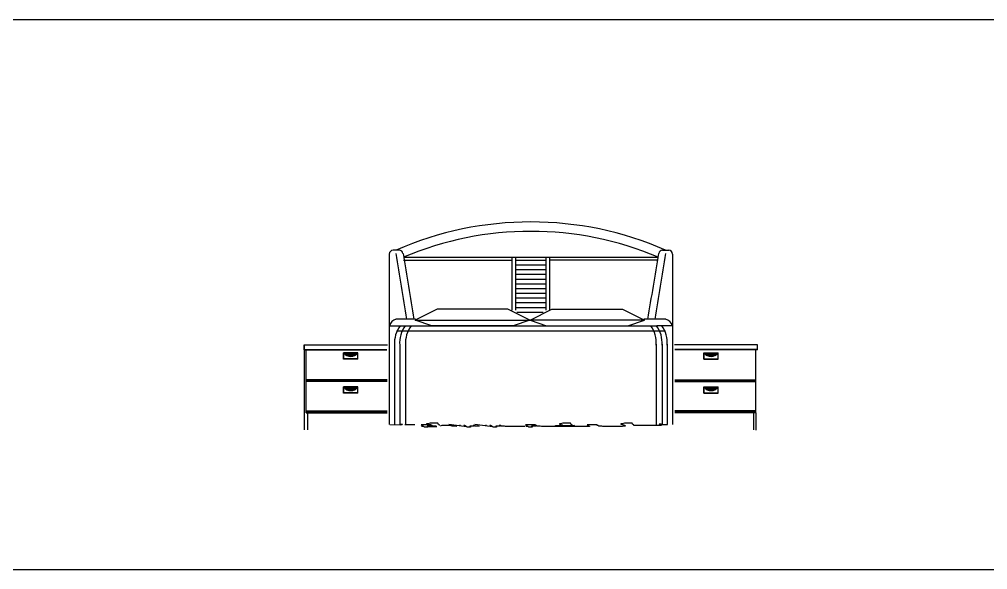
# Model space of a CAD drawing. Header units: millimetres. Extents: x 6388 to 59789, y -18725 to 8137.
# Drawn here: x 13770 to 18897, y -8641 to -5728 of the extents above; entities that cross this region are included whole.
import ezdxf

# ---------------------------------------------------------------- set-up
doc = ezdxf.new("R2010")
doc.units = ezdxf.units.MM
doc.layers.add('www.cad-blocks.net', color=7, linetype='Continuous')

# ---------------------------------------------------------------- blocks, each defined once
blk = doc.blocks.new('A$C20073980')
for p, q in [((450.6, 932.5), (450.6, 552.5)), ((503.6, 952.5), (470.6, 952.5)), ((1897.6, 952.5), (1930.6, 952.5)), ((1950.6, 932.5), (1950.6, 552.5)), ((526.7, 915.1), (1874.5, 915.1)), ((526.7, 900.1), (1100.6, 900.1)), ((1100.6, 634.9), (1100.6, 915.1)), ((1120.6, 634.9), (1120.6, 915.1)), ((1120.6, 900.1), (1280.6, 900.1)), ((1120.6, 875.1), (1280.6, 875.1)), ((1280.6, 634.9), (1280.6, 915.1)), ((1300.6, 634.9), (1300.6, 915.1)), ((1874.5, 900.1), (1300.6, 900.1)), ((1120.6, 850.1), (1280.6, 850.1)), ((1120.6, 825.1), (1280.6, 825.1)), ((1120.6, 800.1), (1280.6, 800.1)), ((1120.6, 775.1), (1280.6, 775.1)), ((1120.6, 750.1), (1280.6, 750.1)), ((1120.6, 725.1), (1280.6, 725.1)), ((450.6, 691.8), (450.6, 29.9)), ((1120.6, 700.1), (1280.6, 700.1)), ((1120.6, 675.1), (1280.6, 675.1)), ((1950.6, 691.8), (1950.6, 29.9)), ((1120.6, 650.1), (1280.6, 650.1)), ((1126.7, 625.1), (1264.9, 625.1)), ((589.8, 587.5), (485.6, 587.5)), ((1915.6, 587.5), (1799.3, 587.5)), ((452, 552.9), (533.4, 552.5)), ((488.1, 525), (1913.1, 525)), ((533.4, 552.5), (1867.8, 552.5)), ((1950.6, 552.5), (1867.8, 552.5)), ((0, 452.5), (0, 2.5)), ((0, 452.5), (440.9, 452.5)), ((0, 424.5), (0, 452.5)), ((0, 427.5), (437.8, 427.5)), ((0, 424.5), (437.6, 424.5)), ((10, 92.5), (10, 424.5)), ((478.4, 455.8), (478.4, 29.9)), ((505.9, 455.8), (505.9, 29.9)), ((536.8, 455.8), (536.8, 29.9)), ((1864.4, 455.8), (1864.4, 29.9)), ((1895.3, 455.8), (1895.3, 29.9)), ((1922.8, 455.8), (1922.8, 29.9)), ((2401.2, 452.5), (1960.3, 452.5)), ((2401.2, 427.5), (1963.4, 427.5)), ((2401.2, 424.5), (1963.6, 424.5)), ((2391.2, 92.5), (2391.2, 424.5)), ((2401.2, 424.5), (2401.2, 452.5)), ((284.9, 409.3), (208.4, 409.3)), ((208.4, 376), (208.4, 409.3)), ((284.9, 376), (208.4, 376)), ((283.7, 408.1), (209.6, 408.1)), ((209.6, 377.3), (209.6, 408.1)), ((283.7, 377.3), (209.6, 377.3)), ((215.5, 407.7), (212.6, 404.8)), ((225.4, 395.1), (212.8, 407.7)), ((222.1, 407.7), (215.9, 401.6)), ((235.9, 391.2), (219.3, 407.7)), ((228.6, 407.7), (219.6, 398.7)), ((235.2, 407.7), (223.6, 396.1)), ((243.6, 390), (225.9, 407.7)), ((241.7, 407.7), (227.9, 393.9)), ((250.2, 389.9), (232.4, 407.7)), ((248.3, 407.7), (232.7, 392.1)), ((254.8, 407.7), (237.9, 390.8)), ((256, 390.7), (239, 407.7)), ((261.4, 407.7), (243.6, 390)), ((261.2, 392), (245.5, 407.7)), ((267.9, 407.7), (250.1, 389.9)), ((266, 393.8), (252.1, 407.7)), ((274.5, 407.7), (257.8, 391.1)), ((270.4, 396), (258.6, 407.7)), ((274.4, 398.5), (265.2, 407.7)), ((281, 407.7), (268, 394.7)), ((278.1, 401.4), (271.7, 407.7)), ((281.4, 404.6), (278.3, 407.7)), ((283.7, 377.3), (283.7, 408.1)), ((284.9, 376), (284.9, 409.3)), ((2116.3, 409.3), (2192.8, 409.3)), ((2116.3, 376), (2116.3, 409.3)), ((2116.3, 376), (2192.8, 376)), ((2117.5, 408.1), (2191.6, 408.1)), ((2117.5, 377.3), (2117.5, 408.1)), ((2117.5, 377.3), (2191.6, 377.3)), ((2119.8, 404.6), (2122.9, 407.7)), ((2120.2, 407.7), (2133.2, 394.7)), ((2123.1, 401.4), (2129.5, 407.7)), ((2126.7, 407.7), (2143.4, 391.1)), ((2126.8, 398.5), (2136, 407.7)), ((2130.8, 396), (2142.6, 407.7)), ((2133.3, 407.7), (2151.1, 389.9)), ((2135.2, 393.8), (2149.1, 407.7)), ((2139.8, 407.7), (2157.6, 390)), ((2140, 392), (2155.7, 407.7)), ((2145.2, 390.7), (2162.2, 407.7)), ((2146.4, 407.7), (2163.3, 390.8)), ((2151, 389.9), (2168.8, 407.7)), ((2152.9, 407.7), (2168.5, 392.1)), ((2157.6, 390), (2175.3, 407.7)), ((2159.5, 407.7), (2173.3, 393.9)), ((2165.3, 391.2), (2181.9, 407.7)), ((2166, 407.7), (2177.6, 396.1)), ((2172.6, 407.7), (2181.6, 398.7)), ((2175.8, 395.1), (2188.4, 407.7)), ((2179.1, 407.7), (2185.3, 401.6)), ((2185.7, 407.7), (2188.6, 404.8)), ((2191.6, 377.3), (2191.6, 408.1)), ((2192.8, 376), (2192.8, 409.3)), ((439, 267, 495.6), (10, 267, 495.6)), ((439, 264.5, 495.6), (10, 264.5, 495.6)), ((439, 257, 495.6), (10, 257, 495.6)), ((1962.2, 267, 495.6), (2391.2, 267, 495.6)), ((1962.2, 264.5, 495.6), (2391.2, 264.5, 495.6)), ((1962.2, 257, 495.6), (2391.2, 257, 495.6)), ((208.4, 195.5), (208.4, 228.8)), ((284.9, 228.8), (208.4, 228.8)), ((209.6, 196.8), (209.6, 227.6)), ((283.7, 227.6), (209.6, 227.6)), ((215.5, 227.2), (212.6, 224.3)), ((225.4, 214.6), (212.8, 227.2)), ((222.1, 227.2), (215.9, 221.1)), ((235.9, 210.7), (219.3, 227.2)), ((228.6, 227.2), (219.6, 218.2)), ((235.2, 227.2), (223.6, 215.6)), ((243.6, 209.5), (225.9, 227.2)), ((241.7, 227.2), (227.9, 213.4)), ((250.2, 209.4), (232.4, 227.2)), ((248.3, 227.2), (232.7, 211.6)), ((254.8, 227.2), (237.9, 210.3)), ((256, 210.2), (239, 227.2)), ((261.4, 227.2), (243.6, 209.5)), ((261.2, 211.5), (245.5, 227.2)), ((267.9, 227.2), (250.1, 209.4)), ((266, 213.3), (252.1, 227.2)), ((274.5, 227.2), (257.8, 210.6)), ((270.4, 215.5), (258.6, 227.2)), ((274.4, 218), (265.2, 227.2)), ((281, 227.2), (268, 214.2)), ((278.1, 220.9), (271.7, 227.2)), ((281.4, 224.1), (278.3, 227.2)), ((283.7, 196.8), (283.7, 227.6)), ((284.9, 195.5), (284.9, 228.8)), ((2116.3, 228.8), (2192.8, 228.8)), ((2116.3, 195.5), (2116.3, 228.8)), ((2117.5, 227.6), (2191.6, 227.6)), ((2117.5, 196.8), (2117.5, 227.6)), ((2119.8, 224.1), (2122.9, 227.2)), ((2120.2, 227.2), (2133.2, 214.2)), ((2123.1, 220.9), (2129.5, 227.2)), ((2126.7, 227.2), (2143.4, 210.6)), ((2126.8, 218), (2136, 227.2)), ((2130.8, 215.5), (2142.6, 227.2)), ((2133.3, 227.2), (2151.1, 209.4)), ((2135.2, 213.3), (2149.1, 227.2)), ((2139.8, 227.2), (2157.6, 209.5)), ((2140, 211.5), (2155.7, 227.2)), ((2145.2, 210.2), (2162.2, 227.2)), ((2146.4, 227.2), (2163.3, 210.3)), ((2151, 209.4), (2168.8, 227.2)), ((2152.9, 227.2), (2168.5, 211.6)), ((2157.6, 209.5), (2175.3, 227.2)), ((2159.5, 227.2), (2173.3, 213.4)), ((2165.3, 210.7), (2181.9, 227.2)), ((2166, 227.2), (2177.6, 215.6)), ((2172.6, 227.2), (2181.6, 218.2)), ((2175.8, 214.6), (2188.4, 227.2)), ((2179.1, 227.2), (2185.3, 221.1)), ((2185.7, 227.2), (2188.6, 224.3)), ((2191.6, 196.8), (2191.6, 227.6)), ((2192.8, 195.5), (2192.8, 228.8)), ((284.9, 195.5), (208.4, 195.5)), ((283.7, 196.8), (209.6, 196.8)), ((2116.3, 195.5), (2192.8, 195.5)), ((2117.5, 196.8), (2191.6, 196.8)), ((10, 102.5), (439, 102.5)), ((10, 97.5), (439, 97.5)), ((10, 92.5), (439, 92.5)), ((20, 2.5), (20, 92.5)), ((2391.2, 102.5), (1962.2, 102.5)), ((2391.2, 97.5), (1962.2, 97.5)), ((2391.2, 92.5), (1962.2, 92.5)), ((2381.2, 2.5), (2381.2, 92.5)), ((2391.2, 92.5), (2391.2, 0)), ((454.4, 29.9), (508.3, 27.9)), ((508.3, 27.9), (511.4, 31)), ((511.4, 31), (520.6, 31)), ((517.5, 27.9), (511.4, 27.9)), ((520.6, 31), (517.5, 27.9)), ((585.9, 27.9), (533.7, 27.9)), ((620.4, 27.9), (623.4, 24.8)), ((672.6, 27.9), (620.4, 27.9)), ((633.5, 18.7), (621.2, 18.7)), ((623.4, 24.8), (626.5, 24.8)), ((626.5, 24.8), (629.6, 21.8)), ((629.6, 21.8), (632.7, 21.8)), ((632.7, 21.8), (632.7, 18.7)), ((636.6, 15.6), (633.5, 18.7)), ((655, 15.6), (636.6, 15.6)), ((654.8, 34), (648.7, 34)), ((648.7, 34), (648.7, 31)), ((648.7, 31), (654.8, 31)), ((676.5, 21.8), (651.9, 21.8)), ((651.9, 21.8), (651.9, 18.7)), ((651.9, 18.7), (655, 18.7)), ((667.1, 37.1), (654.8, 34)), ((654.8, 31), (657.9, 27.9)), ((657.9, 21.8), (654.8, 18.7)), ((654.8, 18.7), (703.4, 18.7)), ((655, 18.7), (655, 15.6)), ((657.9, 27.9), (664, 27.9)), ((670.2, 21.8), (657.9, 21.8)), ((664, 27.9), (667.1, 24.8)), ((707.1, 37.1), (667.1, 37.1)), ((667.1, 24.8), (670.2, 24.8)), ((670.2, 24.8), (670.2, 21.8)), ((672.6, 24.8), (672.6, 27.9)), ((675.7, 24.8), (672.6, 24.8)), ((681.8, 21.8), (675.7, 24.8)), ((697.2, 21.8), (681.8, 21.8)), ((703.4, 18.7), (697.2, 21.8)), ((710.1, 34), (707.1, 37.1)), ((710.1, 31), (710.1, 34)), ((716.3, 27.9), (710.1, 31)), ((716.3, 24.8), (716.3, 27.9)), ((728.6, 24.8), (719.4, 21.8)), ((777.8, 24.8), (728.6, 24.8)), ((847, 18.7), (766.9, 29.9)), ((780.9, 21.8), (777.8, 24.8)), ((799.3, 21.8), (780.9, 21.8)), ((808.5, 18.7), (799.3, 21.8)), ((823.9, 27.9), (823.9, 24.8)), ((846.2, 27.9), (849.2, 24.8)), ((859.3, 18.7), (847, 18.7)), ((849.2, 24.8), (852.3, 24.8)), ((852.3, 24.8), (855.4, 21.8)), ((855.4, 21.8), (858.5, 21.8)), ((858.5, 21.8), (858.5, 18.7)), ((862.4, 15.6), (859.3, 18.7)), ((880.8, 15.6), (862.4, 15.6)), ((902.4, 21.8), (877.8, 21.8)), ((877.8, 21.8), (877.8, 18.7)), ((877.8, 18.7), (880.8, 18.7)), ((880.8, 18.7), (880.8, 15.6)), ((898.4, 24.8), (898.4, 27.9)), ((901.5, 24.8), (898.4, 24.8)), ((907.7, 21.8), (901.5, 24.8)), ((984.5, 18.7), (904.4, 29.9)), ((923, 21.8), (907.7, 21.8)), ((929.2, 18.7), (923, 21.8)), ((961.4, 27.9), (961.4, 24.8)), ((983.7, 27.9), (986.7, 24.8)), ((996.8, 18.7), (984.5, 18.7)), ((986.7, 24.8), (989.8, 24.8)), ((989.8, 24.8), (992.9, 21.8)), ((992.9, 21.8), (996, 21.8)), ((996, 21.8), (996, 18.7)), ((999.9, 15.6), (996.8, 18.7)), ((1018.3, 15.6), (999.9, 15.6)), ((1015.3, 21.8), (1015.3, 18.7)), ((1039.9, 21.8), (1015.3, 21.8)), ((1015.3, 18.7), (1018.3, 18.7)), ((1018.3, 18.7), (1018.3, 15.6)), ((1035.9, 24.8), (1035.9, 27.9)), ((1039, 24.8), (1035.9, 24.8)), ((1045.2, 21.8), (1039, 24.8)), ((1060.5, 21.8), (1045.2, 21.8)), ((1066.7, 18.7), (1060.5, 21.8)), ((1168.1, 18.7), (1066.7, 18.7)), ((1172.9, 27.9), (1175.9, 24.8)), ((1225.1, 27.9), (1172.9, 27.9)), ((1186, 18.7), (1173.7, 18.7)), ((1175.9, 24.8), (1179, 24.8)), ((1179, 24.8), (1182.1, 21.8)), ((1182.1, 21.8), (1185.2, 21.8)), ((1185.2, 21.8), (1185.2, 18.7)), ((1189.1, 15.6), (1186, 18.7)), ((1207.5, 15.6), (1189.1, 15.6)), ((1204.4, 21.8), (1204.4, 18.7)), ((1229, 21.8), (1204.4, 21.8)), ((1204.4, 18.7), (1207.5, 18.7)), ((1207.5, 18.7), (1207.5, 15.6)), ((1225.1, 24.8), (1225.1, 27.9)), ((1228.2, 24.8), (1225.1, 24.8)), ((1234.3, 21.8), (1228.2, 24.8)), ((1249.7, 21.8), (1234.3, 21.8)), ((1255.9, 18.7), (1249.7, 21.8)), ((1357.3, 18.7), (1255.9, 18.7)), ((1330.3, 24.8), (1431.1, 24.8)), ((1333.4, 21.8), (1330.3, 24.8)), ((1351.8, 21.8), (1333.4, 21.8)), ((1357.3, 34), (1351.2, 34)), ((1351.2, 34), (1351.2, 31)), ((1351.2, 31), (1357.3, 31)), ((1361, 18.7), (1351.8, 21.8)), ((1369.6, 37.1), (1357.3, 34)), ((1357.3, 31), (1360.4, 27.9)), ((1360.4, 21.8), (1357.3, 18.7)), ((1360.4, 27.9), (1366.5, 27.9)), ((1372.7, 21.8), (1360.4, 21.8)), ((1511.7, 18.7), (1361, 18.7)), ((1366.5, 27.9), (1369.6, 24.8)), ((1409.6, 37.1), (1369.6, 37.1)), ((1369.6, 24.8), (1372.7, 24.8)), ((1372.7, 24.8), (1372.7, 21.8)), ((1412.6, 34), (1409.6, 37.1)), ((1412.6, 31), (1412.6, 34)), ((1418.8, 27.9), (1412.6, 31)), ((1418.8, 24.8), (1418.8, 27.9)), ((1431.1, 24.8), (1421.9, 21.8)), ((1551.6, 27.9), (1499.4, 27.9)), ((1499.4, 27.9), (1502.5, 24.8)), ((1502.5, 24.8), (1505.5, 24.8)), ((1505.5, 24.8), (1508.6, 21.8)), ((1508.6, 21.8), (1511.7, 21.8)), ((1511.7, 21.8), (1511.7, 18.7)), ((1551.6, 24.8), (1551.6, 27.9)), ((1554.7, 24.8), (1551.6, 24.8)), ((1560.9, 21.8), (1554.7, 24.8)), ((1576.2, 21.8), (1560.9, 21.8)), ((1582.4, 18.7), (1576.2, 21.8)), ((1683.8, 18.7), (1582.4, 18.7)), ((1677.7, 34), (1677.7, 31)), ((1683.8, 34), (1677.7, 34)), ((1677.7, 31), (1683.8, 31)), ((1696.1, 37.1), (1683.8, 34)), ((1683.8, 31), (1686.9, 27.9)), ((1686.9, 21.8), (1683.8, 18.7)), ((1686.9, 27.9), (1693.1, 27.9)), ((1699.2, 21.8), (1686.9, 21.8)), ((1693.1, 27.9), (1696.1, 24.8)), ((1736.1, 37.1), (1696.1, 37.1)), ((1696.1, 24.8), (1699.2, 24.8)), ((1699.2, 24.8), (1699.2, 21.8)), ((1739.2, 34), (1736.1, 37.1)), ((1739.2, 31), (1739.2, 34)), ((1745.3, 27.9), (1739.2, 31)), ((1745.3, 24.8), (1745.3, 27.9)), ((1889.8, 24.8), (1745.3, 24.8)), ((1889.8, 31), (1880.6, 31)), ((1880.6, 31), (1883.7, 27.9)), ((1883.7, 27.9), (1889.8, 27.9)), ((1892.9, 27.9), (1889.8, 31)), ((1889.8, 27.9), (1889.8, 24.8)), ((1923.2, 27.9), (1892.9, 27.9))]:
    blk.add_line(p, q)
for centre, radius, start, end in [((1200.6, -669.4), 1771.9, 66.255, 113.745), ((1200.6, -669.4), 1721.9, 66.9601, 113.0399), ((470.6, 932.5), 20, 90, 180), ((45604.4, 8256.7), 45709.8, 189.21664, 189.65881), ((503.6, 932.5), 20, 8.562, 90), ((45643.1, 8256.7), 45709.8, 189.21664, 189.65881), ((-43241.9, 8256.7), 45709.8, 350.34119, 350.78336), ((-43203.9, 8256.7), 45709.8, 350.34119, 350.78336), ((1897.6, 932.5), 20, 90, 171.438), ((1930.6, 932.5), 20, 0, 90), ((499, 540.9), 48.5, 104.3328, 165.6672), ((1902.2, 540.9), 48.5, 14.3328, 75.6672), ((634.2, 460.8), 156.1, 143.9523, 183.7065), ((661.6, 460.8), 156.1, 144.007, 183.7065), ((692.5, 460.8), 156.1, 144.007, 183.7065), ((1708.7, 460.8), 156.1, 356.2935, 35.993), ((1739.6, 460.8), 156.1, 356.2935, 35.993), ((1767, 460.8), 156.1, 356.2935, 35.993), ((246.7, 437.4), 47.3, 218.4308, 321.5692), ((2154.5, 437.4), 47.3, 218.4308, 321.5692), ((246.7, 256.9), 47.3, 218.4308, 321.5692), ((2154.5, 256.9), 47.3, 218.4308, 321.5692)]:
    blk.add_arc(centre, radius, start, end)
for points in [[(1077.9, 639.7), (704.8, 639.7), (588.5, 581.5, 87.2), (1194.2, 581.5, 87.2)], [(1312.2, 639.7), (1685.4, 639.7), (1801.6, 581.5, 87.2), (1195.9, 581.5, 87.2)], [(1107, 552.5), (675.7, 552.5), (588.5, 581.5, 87.2), (1194.2, 581.5, 87.2)], [(1283.1, 552.5), (1714.4, 552.5), (1801.6, 581.5, 87.2), (1195.9, 581.5, 87.2)]]:
    blk.add_3dface(points)
blk = doc.blocks.new('FORMAT')
at = {"color": 155, "true_color": 0x546d8e}
for p, q in [((10116.5, -5727.9), (59789.4, -5727.9)), ((10116.5, -8640.9), (59789.4, -8640.9))]:
    blk.add_line(p, q, dxfattribs=at)

msp = doc.modelspace()

# ---------------------------------------------------------------- block references
msp.add_blockref('A$C20073980', (15277.7, -7902.6))
at = {"layer": 'www.cad-blocks.net'}
msp.add_blockref('FORMAT', (0, 0), dxfattribs=at)

doc.saveas('drawing.dxf')
